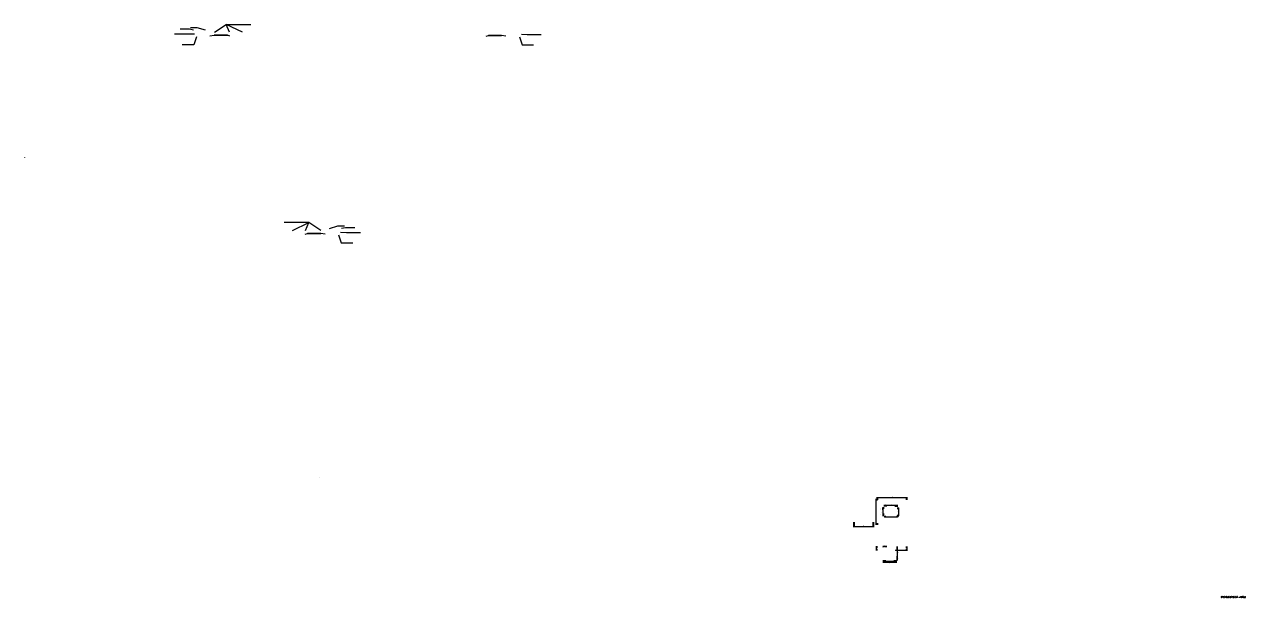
# Model space of a CAD drawing. Header units: metres. Extents: x 800066 to 1601495, y 9254195 to 18508415.
# Drawn here: x 800644.7 to 800695.1, y 9254194.6 to 9254218.2 of the extents above; entities that cross this region are included whole.
import ezdxf

# ---------------------------------------------------------------- set-up
doc = ezdxf.new("R2010")
doc.units = ezdxf.units.M
doc.header["$LTSCALE"] = 0.3
doc.header["$MEASUREMENT"] = 0
doc.header["$PDMODE"] = 2
doc.linetypes.add('DASHDOT', pattern=[1, 0.5, -0.25, 0, -0.25])
doc.layers.add('00_TXT-SUBTITULO', color=162, linetype='Continuous')
doc.layers.add('01_ACCESORIOS-PLANTA', color=7, linetype='Continuous', lineweight=30)
doc.layers.add('EJES', color=7, linetype='Continuous', lineweight=15)
doc.layers.add('FIC-2ES_COTAS', color=7, linetype='Continuous', lineweight=5, true_color=0x6b006b)
doc.styles.add('ARIAL', font='romans.shx', dxfattribs={"width": 0.9})
doc.styles.add('COTAS Y DIRECTRIZ', font='ARIALN.TTF')
doc.dimstyles.new('FIC - CORTE', dxfattribs={"dimtxt": 2, "dimasz": 1, "dimexe": 1.5, "dimexo": 0.625, "dimgap": 0.9, "dimtad": 2, "dimtih": 1, "dimtoh": 1, "dimzin": 4, "dimdsep": 46, "dimtxsty": 'COTAS Y DIRECTRIZ', "dimblk": 'ARCHTICK', "dimcen": 0.9, "dimdle": 1.5, "dimclrd": 256, "dimclre": 256, "dimclrt": 7, "dimadec": 0, "dimazin": 0, "dimtfac": 1, "dimtix": 1, "dimtmove": 2, "dimatfit": 3, "dimfxl": 1, "dimlwd": 5, "dimarcsym": 0})
doc.dimstyles.new('FIC - PLANTA', dxfattribs={"dimtxt": 2, "dimasz": 1, "dimexe": 1.5, "dimexo": 0.625, "dimgap": 0.9, "dimtad": 1, "dimzin": 4, "dimdsep": 46, "dimtxsty": 'COTAS Y DIRECTRIZ', "dimblk": 'ARCHTICK', "dimcen": 0.9, "dimdle": 1.5, "dimclrd": 256, "dimclre": 256, "dimclrt": 7, "dimadec": 0, "dimazin": 0, "dimtfac": 1, "dimtix": 1, "dimtmove": 2, "dimatfit": 3, "dimfxl": 1, "dimlwd": 5, "dimarcsym": 0})

# ---------------------------------------------------------------- blocks, each defined once
blk = doc.blocks.new('_ArchTick')
at = {"color": 0, "linetype": 'ByBlock', "const_width": 0.15}
blk.add_lwpolyline([(-0.5, -0.5), (0.5, 0.5)], dxfattribs=at)
blk = doc.blocks.new('*D336')
at = {"layer": 'Defpoints', "color": 0, "lineweight": 13, "ltscale": 0.1, "transparency": 16777216}
for p in [(800680.152, 9254196.114), (800680.152, 9254196.033), (800680.652, 9254196.081)]:
    blk.add_point(p, dxfattribs=at)
at = {"layer": 'FIC-2ES_COTAS', "lineweight": 5, "ltscale": 0.1, "transparency": 16777216}
blk.add_line((800680.667, 9254196.033), (800680.137, 9254196.033), dxfattribs=at)
at = {"layer": 'FIC-2ES_COTAS', "lineweight": -2, "ltscale": 0.1, "transparency": 16777216}
for p, q in [((800680.152, 9254196.107), (800680.152, 9254196.018)), ((800680.652, 9254196.075), (800680.652, 9254196.018))]:
    blk.add_line(p, q, dxfattribs=at)
at = {"layer": 'FIC-2ES_COTAS', "lineweight": 5, "ltscale": 0.1, "transparency": 16777216, "xscale": 0.01, "yscale": 0.01, "zscale": 0.01, "rotation": 180}
blk.add_blockref('_ArchTick', (800680.152, 9254196.033), dxfattribs=at)
at = {"layer": 'FIC-2ES_COTAS', "lineweight": 5, "ltscale": 0.1, "transparency": 16777216, "xscale": 0.01, "yscale": 0.01, "zscale": 0.01}
blk.add_blockref('_ArchTick', (800680.652, 9254196.033), dxfattribs=at)
at = {"layer": 'FIC-2ES_COTAS', "color": 7, "lineweight": 13, "ltscale": 0.1, "transparency": 16777216, "insert": (800680.402, 9254196.013), "char_height": 0.02, "attachment_point": 5, "style": 'COTAS Y DIRECTRIZ'}
blk.add_mtext('.50', dxfattribs=at)
blk = doc.blocks.new('*D335')
at = {"layer": 'Defpoints', "color": 0, "lineweight": 13, "ltscale": 0.1, "transparency": 16777216}
for p in [(800680.152, 9254196.143), (800680.202, 9254196.143), (800680.202, 9254196.093)]:
    blk.add_point(p, dxfattribs=at)
at = {"layer": 'FIC-2ES_COTAS', "lineweight": 5, "ltscale": 0.1, "transparency": 16777216}
for p, q in [((800680.137, 9254196.093), (800680.154, 9254196.093)), ((800680.217, 9254196.093), (800680.2, 9254196.093))]:
    blk.add_line(p, q, dxfattribs=at)
at = {"layer": 'FIC-2ES_COTAS', "lineweight": -2, "ltscale": 0.1, "transparency": 16777216}
for p, q in [((800680.152, 9254196.137), (800680.152, 9254196.078)), ((800680.202, 9254196.137), (800680.202, 9254196.078))]:
    blk.add_line(p, q, dxfattribs=at)
at = {"layer": 'FIC-2ES_COTAS', "lineweight": 5, "ltscale": 0.1, "transparency": 16777216, "xscale": 0.01, "yscale": 0.01, "zscale": 0.01, "rotation": 180}
blk.add_blockref('_ArchTick', (800680.152, 9254196.093), dxfattribs=at)
at = {"layer": 'FIC-2ES_COTAS', "lineweight": 5, "ltscale": 0.1, "transparency": 16777216, "xscale": 0.01, "yscale": 0.01, "zscale": 0.01}
blk.add_blockref('_ArchTick', (800680.202, 9254196.093), dxfattribs=at)
at = {"layer": 'FIC-2ES_COTAS', "color": 7, "lineweight": 13, "ltscale": 0.1, "transparency": 16777216, "insert": (800680.177, 9254196.074), "char_height": 0.02, "attachment_point": 5, "style": 'COTAS Y DIRECTRIZ'}
blk.add_mtext('.05', dxfattribs=at)
blk = doc.blocks.new('*D334')
at = {"layer": 'Defpoints', "color": 0, "lineweight": 13, "ltscale": 0.1, "transparency": 16777216}
for p in [(800680.202, 9254196.133), (800680.602, 9254196.133), (800680.602, 9254196.093)]:
    blk.add_point(p, dxfattribs=at)
at = {"layer": 'FIC-2ES_COTAS', "lineweight": 5, "ltscale": 0.1, "transparency": 16777216}
blk.add_line((800680.187, 9254196.093), (800680.617, 9254196.093), dxfattribs=at)
at = {"layer": 'FIC-2ES_COTAS', "lineweight": -2, "ltscale": 0.1, "transparency": 16777216}
for p, q in [((800680.202, 9254196.127), (800680.202, 9254196.078)), ((800680.602, 9254196.127), (800680.602, 9254196.078))]:
    blk.add_line(p, q, dxfattribs=at)
at = {"layer": 'FIC-2ES_COTAS', "lineweight": 5, "ltscale": 0.1, "transparency": 16777216, "xscale": 0.01, "yscale": 0.01, "zscale": 0.01, "rotation": 180}
blk.add_blockref('_ArchTick', (800680.202, 9254196.093), dxfattribs=at)
at = {"layer": 'FIC-2ES_COTAS', "lineweight": 5, "ltscale": 0.1, "transparency": 16777216, "xscale": 0.01, "yscale": 0.01, "zscale": 0.01}
blk.add_blockref('_ArchTick', (800680.602, 9254196.093), dxfattribs=at)
at = {"layer": 'FIC-2ES_COTAS', "color": 7, "lineweight": 13, "ltscale": 0.1, "transparency": 16777216, "insert": (800680.402, 9254196.074), "char_height": 0.02, "attachment_point": 5, "style": 'COTAS Y DIRECTRIZ'}
blk.add_mtext('.40', dxfattribs=at)
blk = doc.blocks.new('*D333')
at = {"layer": 'Defpoints', "color": 0, "lineweight": 13, "ltscale": 0.1, "transparency": 16777216}
for p in [(800680.602, 9254196.143), (800680.602, 9254196.093), (800680.652, 9254196.143)]:
    blk.add_point(p, dxfattribs=at)
at = {"layer": 'FIC-2ES_COTAS', "lineweight": 5, "ltscale": 0.1, "transparency": 16777216}
blk.add_line((800680.667, 9254196.093), (800680.587, 9254196.093), dxfattribs=at)
at = {"layer": 'FIC-2ES_COTAS', "lineweight": -2, "ltscale": 0.1, "transparency": 16777216}
for p, q in [((800680.602, 9254196.137), (800680.602, 9254196.078)), ((800680.652, 9254196.137), (800680.652, 9254196.078))]:
    blk.add_line(p, q, dxfattribs=at)
at = {"layer": 'FIC-2ES_COTAS', "lineweight": 5, "ltscale": 0.1, "transparency": 16777216, "xscale": 0.01, "yscale": 0.01, "zscale": 0.01, "rotation": 180}
blk.add_blockref('_ArchTick', (800680.602, 9254196.093), dxfattribs=at)
at = {"layer": 'FIC-2ES_COTAS', "lineweight": 5, "ltscale": 0.1, "transparency": 16777216, "xscale": 0.01, "yscale": 0.01, "zscale": 0.01}
blk.add_blockref('_ArchTick', (800680.652, 9254196.093), dxfattribs=at)
at = {"layer": 'FIC-2ES_COTAS', "color": 7, "lineweight": 13, "ltscale": 0.1, "transparency": 16777216, "insert": (800680.627, 9254196.072), "char_height": 0.02, "attachment_point": 5, "style": 'COTAS Y DIRECTRIZ'}
blk.add_mtext('.05', dxfattribs=at)
blk = doc.blocks.new('*D342')
at = {"layer": 'Defpoints', "color": 0, "lineweight": 13, "ltscale": 0.1, "transparency": 16777216}
for p in [(800680.152, 9254196.662), (800680.252, 9254196.661), (800680.253, 9254196.707)]:
    blk.add_point(p, dxfattribs=at)
at = {"layer": 'FIC-2ES_COTAS', "lineweight": 5, "ltscale": 0.1, "transparency": 16777216}
blk.add_line((800680.138, 9254196.709), (800680.268, 9254196.707), dxfattribs=at)
at = {"layer": 'FIC-2ES_COTAS', "lineweight": -2, "ltscale": 0.1, "transparency": 16777216}
for p, q in [((800680.152, 9254196.669), (800680.153, 9254196.723)), ((800680.252, 9254196.668), (800680.253, 9254196.722))]:
    blk.add_line(p, q, dxfattribs=at)
at = {"layer": 'FIC-2ES_COTAS', "lineweight": 5, "ltscale": 0.1, "transparency": 16777216, "xscale": 0.01, "yscale": 0.01, "zscale": 0.01}
for p, rotation in [((800680.153, 9254196.708), 179.3557375445085), ((800680.253, 9254196.707), 359.3557375445084)]:
    blk.add_blockref('_ArchTick', p, dxfattribs=dict(at, rotation=rotation))
at = {"layer": 'FIC-2ES_COTAS', "color": 7, "lineweight": 13, "ltscale": 0.1, "transparency": 16777216, "insert": (800680.203, 9254196.734), "char_height": 0.02, "attachment_point": 5, "style": 'COTAS Y DIRECTRIZ'}
blk.add_mtext('.10', dxfattribs=at)
blk = doc.blocks.new('*D330')
at = {"layer": 'Defpoints', "color": 0, "lineweight": 13, "ltscale": 0.1, "transparency": 16777216}
for p in [(800680.202, 9254197.965), (800680.702, 9254197.965), (800680.702, 9254197.919)]:
    blk.add_point(p, dxfattribs=at)
at = {"layer": 'FIC-2ES_COTAS', "lineweight": -2, "ltscale": 0.1, "transparency": 16777216}
for p, q in [((800680.202, 9254197.959), (800680.202, 9254197.904)), ((800680.702, 9254197.959), (800680.702, 9254197.904))]:
    blk.add_line(p, q, dxfattribs=at)
at = {"layer": 'FIC-2ES_COTAS', "lineweight": 5, "ltscale": 0.1, "transparency": 16777216}
blk.add_line((800680.187, 9254197.919), (800680.717, 9254197.919), dxfattribs=at)
at = {"layer": 'FIC-2ES_COTAS', "lineweight": 5, "ltscale": 0.1, "transparency": 16777216, "xscale": 0.01, "yscale": 0.01, "zscale": 0.01, "rotation": 180}
blk.add_blockref('_ArchTick', (800680.202, 9254197.919), dxfattribs=at)
at = {"layer": 'FIC-2ES_COTAS', "lineweight": 5, "ltscale": 0.1, "transparency": 16777216, "xscale": 0.01, "yscale": 0.01, "zscale": 0.01}
blk.add_blockref('_ArchTick', (800680.702, 9254197.919), dxfattribs=at)
at = {"layer": 'FIC-2ES_COTAS', "color": 7, "lineweight": 13, "ltscale": 0.1, "transparency": 16777216, "insert": (800680.452, 9254197.938), "char_height": 0.02, "attachment_point": 5, "style": 'COTAS Y DIRECTRIZ'}
blk.add_mtext('.50', dxfattribs=at)
blk = doc.blocks.new('*D326')
at = {"layer": 'Defpoints', "color": 0, "lineweight": 13, "ltscale": 0.1, "transparency": 16777216}
for p in [(800680.119, 9254197.965), (800680.159, 9254197.965), (800680.176, 9254198.015)]:
    blk.add_point(p, dxfattribs=at)
at = {"layer": 'FIC-2ES_COTAS', "lineweight": -2, "ltscale": 0.1, "transparency": 16777216}
for p, q in [((800680.17, 9254198.015), (800680.104, 9254198.015)), ((800680.153, 9254197.965), (800680.104, 9254197.965))]:
    blk.add_line(p, q, dxfattribs=at)
at = {"layer": 'FIC-2ES_COTAS', "lineweight": 5, "ltscale": 0.1, "transparency": 16777216}
blk.add_line((800680.119, 9254198.03), (800680.119, 9254197.95), dxfattribs=at)
at = {"layer": 'FIC-2ES_COTAS', "lineweight": 5, "ltscale": 0.1, "transparency": 16777216, "xscale": 0.01, "yscale": 0.01, "zscale": 0.01}
for p, rotation in [((800680.119, 9254198.015), 90), ((800680.119, 9254197.965), 270)]:
    blk.add_blockref('_ArchTick', p, dxfattribs=dict(at, rotation=rotation))
at = {"layer": 'FIC-2ES_COTAS', "color": 7, "lineweight": 13, "ltscale": 0.1, "transparency": 16777216, "insert": (800680.037, 9254197.991), "char_height": 0.02, "attachment_point": 5, "rotation": 90, "style": 'COTAS Y DIRECTRIZ'}
blk.add_mtext('.05', dxfattribs=at)
blk = doc.blocks.new('*D325')
at = {"layer": 'Defpoints', "color": 0, "lineweight": 13, "ltscale": 0.1, "transparency": 16777216}
for p in [(800680.119, 9254198.265), (800680.156, 9254198.215), (800680.177, 9254198.265)]:
    blk.add_point(p, dxfattribs=at)
at = {"layer": 'FIC-2ES_COTAS', "lineweight": -2, "ltscale": 0.1, "transparency": 16777216}
for p, q in [((800680.17, 9254198.265), (800680.104, 9254198.265)), ((800680.15, 9254198.215), (800680.104, 9254198.215))]:
    blk.add_line(p, q, dxfattribs=at)
at = {"layer": 'FIC-2ES_COTAS', "lineweight": 5, "ltscale": 0.1, "transparency": 16777216}
blk.add_line((800680.119, 9254198.2), (800680.119, 9254198.28), dxfattribs=at)
at = {"layer": 'FIC-2ES_COTAS', "lineweight": 5, "ltscale": 0.1, "transparency": 16777216, "xscale": 0.01, "yscale": 0.01, "zscale": 0.01}
for p, rotation in [((800680.119, 9254198.265), 90), ((800680.119, 9254198.215), 270)]:
    blk.add_blockref('_ArchTick', p, dxfattribs=dict(at, rotation=rotation))
at = {"layer": 'FIC-2ES_COTAS', "color": 7, "lineweight": 13, "ltscale": 0.1, "transparency": 16777216, "insert": (800680.045, 9254198.235), "char_height": 0.02, "attachment_point": 5, "rotation": 90, "style": 'COTAS Y DIRECTRIZ'}
blk.add_mtext('.05', dxfattribs=at)
blk = doc.blocks.new('*D323')
at = {"layer": 'Defpoints', "color": 0, "lineweight": 13, "ltscale": 0.1, "transparency": 16777216}
for p in [(800680.202, 9254198.33), (800680.252, 9254198.394), (800680.252, 9254198.331)]:
    blk.add_point(p, dxfattribs=at)
at = {"layer": 'FIC-2ES_COTAS', "lineweight": 5, "ltscale": 0.1, "transparency": 16777216}
blk.add_line((800680.187, 9254198.394), (800680.267, 9254198.394), dxfattribs=at)
at = {"layer": 'FIC-2ES_COTAS', "lineweight": -2, "ltscale": 0.1, "transparency": 16777216}
for p, q in [((800680.202, 9254198.336), (800680.202, 9254198.409)), ((800680.252, 9254198.338), (800680.252, 9254198.409))]:
    blk.add_line(p, q, dxfattribs=at)
at = {"layer": 'FIC-2ES_COTAS', "lineweight": 5, "ltscale": 0.1, "transparency": 16777216, "xscale": 0.01, "yscale": 0.01, "zscale": 0.01, "rotation": 180}
blk.add_blockref('_ArchTick', (800680.202, 9254198.394), dxfattribs=at)
at = {"layer": 'FIC-2ES_COTAS', "lineweight": 5, "ltscale": 0.1, "transparency": 16777216, "xscale": 0.01, "yscale": 0.01, "zscale": 0.01}
blk.add_blockref('_ArchTick', (800680.252, 9254198.394), dxfattribs=at)
at = {"layer": 'FIC-2ES_COTAS', "color": 7, "lineweight": 13, "ltscale": 0.1, "transparency": 16777216, "insert": (800680.227, 9254198.413), "char_height": 0.02, "attachment_point": 5, "style": 'COTAS Y DIRECTRIZ'}
blk.add_mtext('.05', dxfattribs=at)
blk = doc.blocks.new('*D322')
at = {"layer": 'Defpoints', "color": 0, "lineweight": 13, "ltscale": 0.1, "transparency": 16777216}
for p in [(800680.252, 9254198.331), (800680.652, 9254198.394), (800680.652, 9254198.321)]:
    blk.add_point(p, dxfattribs=at)
at = {"layer": 'FIC-2ES_COTAS', "lineweight": 5, "ltscale": 0.1, "transparency": 16777216}
blk.add_line((800680.237, 9254198.394), (800680.667, 9254198.394), dxfattribs=at)
at = {"layer": 'FIC-2ES_COTAS', "lineweight": -2, "ltscale": 0.1, "transparency": 16777216}
for p, q in [((800680.252, 9254198.338), (800680.252, 9254198.409)), ((800680.652, 9254198.327), (800680.652, 9254198.409))]:
    blk.add_line(p, q, dxfattribs=at)
at = {"layer": 'FIC-2ES_COTAS', "lineweight": 5, "ltscale": 0.1, "transparency": 16777216, "xscale": 0.01, "yscale": 0.01, "zscale": 0.01, "rotation": 180}
blk.add_blockref('_ArchTick', (800680.252, 9254198.394), dxfattribs=at)
at = {"layer": 'FIC-2ES_COTAS', "lineweight": 5, "ltscale": 0.1, "transparency": 16777216, "xscale": 0.01, "yscale": 0.01, "zscale": 0.01}
blk.add_blockref('_ArchTick', (800680.652, 9254198.394), dxfattribs=at)
at = {"layer": 'FIC-2ES_COTAS', "color": 7, "lineweight": 13, "ltscale": 0.1, "transparency": 16777216, "insert": (800680.452, 9254198.413), "char_height": 0.02, "attachment_point": 5, "style": 'COTAS Y DIRECTRIZ'}
blk.add_mtext('.40', dxfattribs=at)
blk = doc.blocks.new('*D321')
at = {"layer": 'Defpoints', "color": 0, "lineweight": 13, "ltscale": 0.1, "transparency": 16777216}
for p in [(800680.652, 9254198.331), (800680.702, 9254198.394), (800680.702, 9254198.326)]:
    blk.add_point(p, dxfattribs=at)
at = {"layer": 'FIC-2ES_COTAS', "lineweight": 5, "ltscale": 0.1, "transparency": 16777216}
blk.add_line((800680.637, 9254198.394), (800680.717, 9254198.394), dxfattribs=at)
at = {"layer": 'FIC-2ES_COTAS', "lineweight": -2, "ltscale": 0.1, "transparency": 16777216}
for p, q in [((800680.652, 9254198.338), (800680.652, 9254198.409)), ((800680.702, 9254198.332), (800680.702, 9254198.409))]:
    blk.add_line(p, q, dxfattribs=at)
at = {"layer": 'FIC-2ES_COTAS', "lineweight": 5, "ltscale": 0.1, "transparency": 16777216, "xscale": 0.01, "yscale": 0.01, "zscale": 0.01, "rotation": 180}
blk.add_blockref('_ArchTick', (800680.652, 9254198.394), dxfattribs=at)
at = {"layer": 'FIC-2ES_COTAS', "lineweight": 5, "ltscale": 0.1, "transparency": 16777216, "xscale": 0.01, "yscale": 0.01, "zscale": 0.01}
blk.add_blockref('_ArchTick', (800680.702, 9254198.394), dxfattribs=at)
at = {"layer": 'FIC-2ES_COTAS', "color": 7, "lineweight": 13, "ltscale": 0.1, "transparency": 16777216, "insert": (800680.677, 9254198.413), "char_height": 0.02, "attachment_point": 5, "style": 'COTAS Y DIRECTRIZ'}
blk.add_mtext('.05', dxfattribs=at)
blk = doc.blocks.new('*D324')
at = {"layer": 'Defpoints', "color": 0, "lineweight": 13, "ltscale": 0.1, "transparency": 16777216}
for p in [(800680.119, 9254198.215), (800680.119, 9254198.015), (800680.119, 9254198.015)]:
    blk.add_point(p, dxfattribs=at)
at = {"layer": 'FIC-2ES_COTAS', "lineweight": 5, "ltscale": 0.1, "transparency": 16777216}
blk.add_line((800680.119, 9254198.23), (800680.119, 9254198), dxfattribs=at)
at = {"layer": 'FIC-2ES_COTAS', "lineweight": -2, "ltscale": 0.1, "transparency": 16777216}
for p, q in [((800680.125, 9254198.215), (800680.134, 9254198.215)), ((800680.125, 9254198.015), (800680.134, 9254198.015))]:
    blk.add_line(p, q, dxfattribs=at)
at = {"layer": 'FIC-2ES_COTAS', "lineweight": 5, "ltscale": 0.1, "transparency": 16777216, "xscale": 0.01, "yscale": 0.01, "zscale": 0.01}
for p, rotation in [((800680.119, 9254198.215), 90), ((800680.119, 9254198.015), 270)]:
    blk.add_blockref('_ArchTick', p, dxfattribs=dict(at, rotation=rotation))
at = {"layer": 'FIC-2ES_COTAS', "color": 7, "lineweight": 13, "ltscale": 0.1, "transparency": 16777216, "insert": (800680.049, 9254198.108), "char_height": 0.02, "attachment_point": 5, "rotation": 90, "style": 'COTAS Y DIRECTRIZ'}
blk.add_mtext('.20', dxfattribs=at)
blk = doc.blocks.new('*D327')
at = {"layer": 'Defpoints', "color": 0, "lineweight": 13, "ltscale": 0.1, "transparency": 16777216}
for p in [(800679.911, 9254198.615), (800679.827, 9254197.615), (800679.934, 9254197.615)]:
    blk.add_point(p, dxfattribs=at)
at = {"layer": 'FIC-2ES_COTAS', "lineweight": -2, "ltscale": 0.1, "transparency": 16777216}
for p, q in [((800679.905, 9254198.615), (800679.812, 9254198.615)), ((800679.927, 9254197.615), (800679.812, 9254197.615))]:
    blk.add_line(p, q, dxfattribs=at)
at = {"layer": 'FIC-2ES_COTAS', "lineweight": 5, "ltscale": 0.1, "transparency": 16777216}
blk.add_line((800679.827, 9254198.63), (800679.827, 9254197.6), dxfattribs=at)
at = {"layer": 'FIC-2ES_COTAS', "lineweight": 5, "ltscale": 0.1, "transparency": 16777216, "xscale": 0.01, "yscale": 0.01, "zscale": 0.01}
for p, rotation in [((800679.827, 9254198.615), 90), ((800679.827, 9254197.615), 270)]:
    blk.add_blockref('_ArchTick', p, dxfattribs=dict(at, rotation=rotation))
at = {"layer": 'FIC-2ES_COTAS', "color": 7, "lineweight": 13, "ltscale": 0.1, "transparency": 16777216, "insert": (800679.807, 9254198.115), "char_height": 0.02, "attachment_point": 5, "rotation": 90, "style": 'COTAS Y DIRECTRIZ'}
blk.add_mtext('1.00', dxfattribs=at)
blk = doc.blocks.new('*D328')
at = {"layer": 'Defpoints', "color": 0, "lineweight": 13, "ltscale": 0.1, "transparency": 16777216}
for p in [(800679.902, 9254198.615), (800681.102, 9254198.711), (800681.102, 9254198.614)]:
    blk.add_point(p, dxfattribs=at)
at = {"layer": 'FIC-2ES_COTAS', "lineweight": 5, "ltscale": 0.1, "transparency": 16777216}
blk.add_line((800679.887, 9254198.711), (800681.117, 9254198.711), dxfattribs=at)
at = {"layer": 'FIC-2ES_COTAS', "lineweight": -2, "ltscale": 0.1, "transparency": 16777216}
for p, q in [((800679.902, 9254198.621), (800679.902, 9254198.726)), ((800681.102, 9254198.621), (800681.102, 9254198.726))]:
    blk.add_line(p, q, dxfattribs=at)
at = {"layer": 'FIC-2ES_COTAS', "lineweight": 5, "ltscale": 0.1, "transparency": 16777216, "xscale": 0.01, "yscale": 0.01, "zscale": 0.01, "rotation": 180}
blk.add_blockref('_ArchTick', (800679.902, 9254198.711), dxfattribs=at)
at = {"layer": 'FIC-2ES_COTAS', "lineweight": 5, "ltscale": 0.1, "transparency": 16777216, "xscale": 0.01, "yscale": 0.01, "zscale": 0.01}
blk.add_blockref('_ArchTick', (800681.102, 9254198.711), dxfattribs=at)
at = {"layer": 'FIC-2ES_COTAS', "color": 7, "lineweight": 13, "ltscale": 0.1, "transparency": 16777216, "insert": (800680.502, 9254198.731), "char_height": 0.02, "attachment_point": 5, "style": 'COTAS Y DIRECTRIZ'}
blk.add_mtext('1.20', dxfattribs=at)
blk = doc.blocks.new('*D332')
at = {"layer": 'Defpoints', "color": 0, "lineweight": 13, "ltscale": 0.1, "transparency": 16777216}
for p in [(800680.681, 9254196.262), (800680.681, 9254196.212), (800680.724, 9254196.262)]:
    blk.add_point(p, dxfattribs=at)
at = {"layer": 'FIC-2ES_COTAS', "lineweight": -2, "ltscale": 0.1, "transparency": 16777216}
for p, q in [((800680.687, 9254196.262), (800680.739, 9254196.262)), ((800680.687, 9254196.212), (800680.739, 9254196.212))]:
    blk.add_line(p, q, dxfattribs=at)
at = {"layer": 'FIC-2ES_COTAS', "lineweight": 5, "ltscale": 0.1, "transparency": 16777216}
blk.add_line((800680.724, 9254196.197), (800680.724, 9254196.277), dxfattribs=at)
at = {"layer": 'FIC-2ES_COTAS', "lineweight": 5, "ltscale": 0.1, "transparency": 16777216, "xscale": 0.01, "yscale": 0.01, "zscale": 0.01}
for p, rotation in [((800680.724, 9254196.262), 90), ((800680.724, 9254196.212), 270)]:
    blk.add_blockref('_ArchTick', p, dxfattribs=dict(at, rotation=rotation))
at = {"layer": 'FIC-2ES_COTAS', "color": 7, "lineweight": 13, "ltscale": 0.1, "transparency": 16777216, "insert": (800680.747, 9254196.237), "char_height": 0.02, "attachment_point": 5, "style": 'COTAS Y DIRECTRIZ'}
blk.add_mtext('.05', dxfattribs=at)
blk = doc.blocks.new('*D337')
at = {"layer": 'Defpoints', "color": 0, "lineweight": 13, "ltscale": 0.1, "transparency": 16777216}
for p in [(800680.681, 9254196.612), (800680.724, 9254196.612), (800680.691, 9254196.262)]:
    blk.add_point(p, dxfattribs=at)
at = {"layer": 'FIC-2ES_COTAS', "lineweight": -2, "ltscale": 0.1, "transparency": 16777216}
for p, q in [((800680.687, 9254196.612), (800680.739, 9254196.612)), ((800680.697, 9254196.262), (800680.739, 9254196.262))]:
    blk.add_line(p, q, dxfattribs=at)
at = {"layer": 'FIC-2ES_COTAS', "lineweight": 5, "ltscale": 0.1, "transparency": 16777216}
blk.add_line((800680.724, 9254196.247), (800680.724, 9254196.627), dxfattribs=at)
at = {"layer": 'FIC-2ES_COTAS', "lineweight": 5, "ltscale": 0.1, "transparency": 16777216, "xscale": 0.01, "yscale": 0.01, "zscale": 0.01}
for p, rotation in [((800680.724, 9254196.612), 90), ((800680.724, 9254196.262), 270)]:
    blk.add_blockref('_ArchTick', p, dxfattribs=dict(at, rotation=rotation))
at = {"layer": 'FIC-2ES_COTAS', "color": 7, "lineweight": 13, "ltscale": 0.1, "transparency": 16777216, "insert": (800680.747, 9254196.437), "char_height": 0.02, "attachment_point": 5, "style": 'COTAS Y DIRECTRIZ'}
blk.add_mtext('.35', dxfattribs=at)
blk = doc.blocks.new('*D340')
at = {"layer": 'Defpoints', "color": 0, "lineweight": 13, "ltscale": 0.1, "transparency": 16777216}
for p in [(800680.681, 9254196.662), (800680.681, 9254196.612), (800680.724, 9254196.662)]:
    blk.add_point(p, dxfattribs=at)
at = {"layer": 'FIC-2ES_COTAS', "lineweight": -2, "ltscale": 0.1, "transparency": 16777216}
for p, q in [((800680.687, 9254196.662), (800680.739, 9254196.662)), ((800680.687, 9254196.612), (800680.739, 9254196.612))]:
    blk.add_line(p, q, dxfattribs=at)
at = {"layer": 'FIC-2ES_COTAS', "lineweight": 5, "ltscale": 0.1, "transparency": 16777216}
blk.add_line((800680.724, 9254196.597), (800680.724, 9254196.677), dxfattribs=at)
at = {"layer": 'FIC-2ES_COTAS', "lineweight": 5, "ltscale": 0.1, "transparency": 16777216, "xscale": 0.01, "yscale": 0.01, "zscale": 0.01}
for p, rotation in [((800680.724, 9254196.662), 90), ((800680.724, 9254196.612), 270)]:
    blk.add_blockref('_ArchTick', p, dxfattribs=dict(at, rotation=rotation))
at = {"layer": 'FIC-2ES_COTAS', "color": 7, "lineweight": 13, "ltscale": 0.1, "transparency": 16777216, "insert": (800680.747, 9254196.637), "char_height": 0.02, "attachment_point": 5, "style": 'COTAS Y DIRECTRIZ'}
blk.add_mtext('.05', dxfattribs=at)
blk = doc.blocks.new('*D331')
at = {"layer": 'Defpoints', "color": 0, "lineweight": 13, "ltscale": 0.1, "transparency": 16777216}
for p in [(800680.681, 9254196.212), (800680.681, 9254196.162), (800680.724, 9254196.212)]:
    blk.add_point(p, dxfattribs=at)
at = {"layer": 'FIC-2ES_COTAS', "lineweight": -2, "ltscale": 0.1, "transparency": 16777216}
for p, q in [((800680.687, 9254196.212), (800680.739, 9254196.212)), ((800680.687, 9254196.162), (800680.739, 9254196.162))]:
    blk.add_line(p, q, dxfattribs=at)
at = {"layer": 'FIC-2ES_COTAS', "lineweight": 5, "ltscale": 0.1, "transparency": 16777216}
blk.add_line((800680.724, 9254196.147), (800680.724, 9254196.227), dxfattribs=at)
at = {"layer": 'FIC-2ES_COTAS', "lineweight": 5, "ltscale": 0.1, "transparency": 16777216, "xscale": 0.01, "yscale": 0.01, "zscale": 0.01}
for p, rotation in [((800680.724, 9254196.212), 90), ((800680.724, 9254196.162), 270)]:
    blk.add_blockref('_ArchTick', p, dxfattribs=dict(at, rotation=rotation))
at = {"layer": 'FIC-2ES_COTAS', "color": 7, "lineweight": 13, "ltscale": 0.1, "transparency": 16777216, "insert": (800680.747, 9254196.187), "char_height": 0.02, "attachment_point": 5, "style": 'COTAS Y DIRECTRIZ'}
blk.add_mtext('.05', dxfattribs=at)
blk = doc.blocks.new('*D341')
at = {"layer": 'Defpoints', "color": 0, "lineweight": 13, "ltscale": 0.1, "transparency": 16777216}
for p in [(800679.846, 9254196.562), (800679.902, 9254196.662), (800679.902, 9254196.562)]:
    blk.add_point(p, dxfattribs=at)
at = {"layer": 'FIC-2ES_COTAS', "lineweight": -2, "ltscale": 0.1, "transparency": 16777216}
for p, q in [((800679.896, 9254196.662), (800679.831, 9254196.662)), ((800679.896, 9254196.562), (800679.831, 9254196.562))]:
    blk.add_line(p, q, dxfattribs=at)
at = {"layer": 'FIC-2ES_COTAS', "lineweight": 5, "ltscale": 0.1, "transparency": 16777216}
blk.add_line((800679.846, 9254196.677), (800679.846, 9254196.547), dxfattribs=at)
at = {"layer": 'FIC-2ES_COTAS', "lineweight": 5, "ltscale": 0.1, "transparency": 16777216, "xscale": 0.01, "yscale": 0.01, "zscale": 0.01}
for p, rotation in [((800679.846, 9254196.662), 90), ((800679.846, 9254196.562), 270)]:
    blk.add_blockref('_ArchTick', p, dxfattribs=dict(at, rotation=rotation))
at = {"layer": 'FIC-2ES_COTAS', "color": 7, "lineweight": 13, "ltscale": 0.1, "transparency": 16777216, "insert": (800679.823, 9254196.612), "char_height": 0.02, "attachment_point": 5, "style": 'COTAS Y DIRECTRIZ'}
blk.add_mtext('.10', dxfattribs=at)
blk = doc.blocks.new('*D329')
at = {"layer": 'Defpoints', "color": 0, "lineweight": 13, "ltscale": 0.1, "transparency": 16777216}
for p in [(800680.702, 9254198.265), (800680.702, 9254197.965), (800680.757, 9254197.965)]:
    blk.add_point(p, dxfattribs=at)
at = {"layer": 'FIC-2ES_COTAS', "lineweight": -2, "ltscale": 0.1, "transparency": 16777216}
for p, q in [((800680.708, 9254198.265), (800680.772, 9254198.265)), ((800680.708, 9254197.965), (800680.772, 9254197.965))]:
    blk.add_line(p, q, dxfattribs=at)
at = {"layer": 'FIC-2ES_COTAS', "lineweight": 5, "ltscale": 0.1, "transparency": 16777216}
blk.add_line((800680.757, 9254198.28), (800680.757, 9254197.95), dxfattribs=at)
at = {"layer": 'FIC-2ES_COTAS', "lineweight": 5, "ltscale": 0.1, "transparency": 16777216, "xscale": 0.01, "yscale": 0.01, "zscale": 0.01}
for p, rotation in [((800680.757, 9254198.265), 90), ((800680.757, 9254197.965), 270)]:
    blk.add_blockref('_ArchTick', p, dxfattribs=dict(at, rotation=rotation))
at = {"layer": 'FIC-2ES_COTAS', "color": 7, "lineweight": 13, "ltscale": 0.1, "transparency": 16777216, "insert": (800680.738, 9254198.115), "char_height": 0.02, "attachment_point": 5, "rotation": 90, "style": 'COTAS Y DIRECTRIZ'}
blk.add_mtext('.30', dxfattribs=at)
blk = doc.blocks.new('*D338')
at = {"layer": 'Defpoints', "color": 0, "lineweight": 13, "ltscale": 0.1, "transparency": 16777216}
for p in [(800680.652, 9254196.562), (800681.053, 9254196.562), (800681.053, 9254196.542)]:
    blk.add_point(p, dxfattribs=at)
at = {"layer": 'FIC-2ES_COTAS', "lineweight": 5, "ltscale": 0.1, "transparency": 16777216}
blk.add_line((800680.637, 9254196.542), (800681.068, 9254196.542), dxfattribs=at)
at = {"layer": 'FIC-2ES_COTAS', "lineweight": -2, "ltscale": 0.1, "transparency": 16777216}
for p, q in [((800680.652, 9254196.556), (800680.652, 9254196.527)), ((800681.053, 9254196.556), (800681.053, 9254196.527))]:
    blk.add_line(p, q, dxfattribs=at)
at = {"layer": 'FIC-2ES_COTAS', "lineweight": 5, "ltscale": 0.1, "transparency": 16777216, "xscale": 0.01, "yscale": 0.01, "zscale": 0.01, "rotation": 180}
blk.add_blockref('_ArchTick', (800680.652, 9254196.542), dxfattribs=at)
at = {"layer": 'FIC-2ES_COTAS', "lineweight": 5, "ltscale": 0.1, "transparency": 16777216, "xscale": 0.01, "yscale": 0.01, "zscale": 0.01}
blk.add_blockref('_ArchTick', (800681.053, 9254196.542), dxfattribs=at)
at = {"layer": 'FIC-2ES_COTAS', "color": 7, "lineweight": 13, "ltscale": 0.1, "transparency": 16777216, "insert": (800680.852, 9254196.523), "char_height": 0.02, "attachment_point": 5, "style": 'COTAS Y DIRECTRIZ'}
blk.add_mtext('.40', dxfattribs=at)
blk = doc.blocks.new('*D339')
at = {"layer": 'Defpoints', "color": 0, "lineweight": 13, "ltscale": 0.1, "transparency": 16777216}
for p in [(800681.053, 9254196.662), (800681.053, 9254196.562), (800681.113, 9254196.562)]:
    blk.add_point(p, dxfattribs=at)
at = {"layer": 'FIC-2ES_COTAS', "lineweight": -2, "ltscale": 0.1, "transparency": 16777216}
for p, q in [((800681.059, 9254196.662), (800681.128, 9254196.662)), ((800681.059, 9254196.562), (800681.128, 9254196.562))]:
    blk.add_line(p, q, dxfattribs=at)
at = {"layer": 'FIC-2ES_COTAS', "lineweight": 5, "ltscale": 0.1, "transparency": 16777216}
blk.add_line((800681.113, 9254196.677), (800681.113, 9254196.547), dxfattribs=at)
at = {"layer": 'FIC-2ES_COTAS', "lineweight": 5, "ltscale": 0.1, "transparency": 16777216, "xscale": 0.01, "yscale": 0.01, "zscale": 0.01}
for p, rotation in [((800681.113, 9254196.662), 90), ((800681.113, 9254196.562), 270)]:
    blk.add_blockref('_ArchTick', p, dxfattribs=dict(at, rotation=rotation))
at = {"layer": 'FIC-2ES_COTAS', "color": 7, "lineweight": 13, "ltscale": 0.1, "transparency": 16777216, "insert": (800681.136, 9254196.612), "char_height": 0.02, "attachment_point": 5, "style": 'COTAS Y DIRECTRIZ'}
blk.add_mtext('.10', dxfattribs=at)
blk = doc.blocks.new('*D320')
at = {"layer": 'Defpoints', "color": 0, "lineweight": 13, "transparency": 16777216}
for p in [(800678.926, 9254197.709), (800679.726, 9254197.709), (800679.726, 9254197.519)]:
    blk.add_point(p, dxfattribs=at)
at = {"layer": 'FIC-2ES_COTAS', "lineweight": 5, "transparency": 16777216}
blk.add_line((800678.896, 9254197.519), (800679.756, 9254197.519), dxfattribs=at)
at = {"layer": 'FIC-2ES_COTAS', "lineweight": -2, "transparency": 16777216}
for p, q in [((800678.926, 9254197.696), (800678.926, 9254197.489)), ((800679.726, 9254197.696), (800679.726, 9254197.489))]:
    blk.add_line(p, q, dxfattribs=at)
at = {"layer": 'FIC-2ES_COTAS', "lineweight": 5, "transparency": 16777216, "xscale": 0.02, "yscale": 0.02, "zscale": 0.02, "rotation": 180}
blk.add_blockref('_ArchTick', (800678.926, 9254197.519), dxfattribs=at)
at = {"layer": 'FIC-2ES_COTAS', "lineweight": 5, "transparency": 16777216, "xscale": 0.02, "yscale": 0.02, "zscale": 0.02}
blk.add_blockref('_ArchTick', (800679.726, 9254197.519), dxfattribs=at)
at = {"layer": 'FIC-2ES_COTAS', "color": 7, "transparency": 16777216, "insert": (800679.326, 9254197.557), "char_height": 0.04, "attachment_point": 5, "style": 'COTAS Y DIRECTRIZ'}
blk.add_mtext('.80', dxfattribs=at)

msp = doc.modelspace()

# ---------------------------------------------------------------- linework, layer by layer
at = {"layer": '01_ACCESORIOS-PLANTA'}
msp.add_lwpolyline([(800656.918, 9254199.525), (800656.918, 9254199.525)], close=True, dxfattribs=at)
at = {"layer": 'EJES', "color": 175, "linetype": 'DASHDOT', "ltscale": 0.01, "true_color": 0x4554a5}
msp.add_line((800644.745, 9254212.702), (800644.745, 9254212.698), dxfattribs=at)

# ---------------------------------------------------------------- texts
at = {"layer": '00_TXT-SUBTITULO', "insert": (800694.051, 9254194.632), "char_height": 0.04, "width": 1.18892, "attachment_point": 1, "style": 'ARIAL'}
msp.add_mtext('ESPECIFICACIONES TECNICAS  - DESAGUE', dxfattribs=at)

# ---------------------------------------------------------------- dimensions: what is measured, and where the dimension line sits
at = {"layer": 'FIC-2ES_COTAS', "color": 250, "lineweight": 13, "ltscale": 0.1}
for base, p1, p2, dimstyle, picture, middle in [((800679.827, 9254197.615), (800679.911, 9254198.615), (800679.934, 9254197.615), 'FIC - PLANTA', '*D327', (800679.807, 9254198.115)), ((800680.757, 9254197.965), (800680.702, 9254198.265), (800680.702, 9254197.965), 'FIC - PLANTA', '*D329', (800680.738, 9254198.115)), ((800679.846, 9254196.562), (800679.902, 9254196.662), (800679.902, 9254196.562), 'FIC - CORTE', '*D341', (800679.823, 9254196.612)), ((800680.724, 9254196.662), (800680.681, 9254196.612), (800680.681, 9254196.662), 'FIC - CORTE', '*D340', (800680.747, 9254196.637)), ((800680.724, 9254196.612), (800680.691, 9254196.262), (800680.681, 9254196.612), 'FIC - CORTE', '*D337', (800680.747, 9254196.437)), ((800680.724, 9254196.262), (800680.681, 9254196.212), (800680.681, 9254196.262), 'FIC - CORTE', '*D332', (800680.747, 9254196.237)), ((800680.724, 9254196.212), (800680.681, 9254196.162), (800680.681, 9254196.212), 'FIC - CORTE', '*D331', (800680.747, 9254196.187))]:
    dim = msp.add_linear_dim(base=base, p1=p1, p2=p2, angle=90, dimstyle=dimstyle, dxfattribs=at)
    dim.commit()
    dim.dimension.update_dxf_attribs({"geometry": picture, "text_midpoint": middle})
for base, p1, p2, picture, middle in [((800681.102, 9254198.711), (800679.902, 9254198.615), (800681.102, 9254198.614), '*D328', (800680.502, 9254198.731)), ((800680.252, 9254198.394), (800680.202, 9254198.33), (800680.252, 9254198.331), '*D323', (800680.227, 9254198.413)), ((800680.702, 9254197.919), (800680.202, 9254197.965), (800680.702, 9254197.965), '*D330', (800680.452, 9254197.938)), ((800680.652, 9254198.394), (800680.252, 9254198.331), (800680.652, 9254198.321), '*D322', (800680.452, 9254198.413)), ((800680.702, 9254198.394), (800680.652, 9254198.331), (800680.702, 9254198.326), '*D321', (800680.677, 9254198.413))]:
    dim = msp.add_linear_dim(base=base, p1=p1, p2=p2, dimstyle='FIC - PLANTA', dxfattribs=at)
    dim.commit()
    dim.dimension.update_dxf_attribs({"geometry": picture, "text_midpoint": middle})
for base, p1, p2, angle, dimstyle, picture, middle, dimtype in [((800680.119, 9254197.965), (800680.176, 9254198.015), (800680.159, 9254197.965), 90, 'FIC - PLANTA', '*D326', (800680.037, 9254197.991), 160), ((800680.119, 9254198.265), (800680.156, 9254198.215), (800680.177, 9254198.265), 270, 'FIC - PLANTA', '*D325', (800680.045, 9254198.235), 160), ((800680.119, 9254198.015), (800680.119, 9254198.215), (800680.119, 9254198.015), 90, 'FIC - PLANTA', '*D324', (800680.049, 9254198.108), 160), ((800680.253, 9254196.707), (800680.152, 9254196.662), (800680.252, 9254196.661), 359.3557, 'FIC - CORTE', '*D342', (800680.203, 9254196.734), 161)]:
    dim = msp.add_linear_dim(base=base, p1=p1, p2=p2, angle=angle, dimstyle=dimstyle, dxfattribs=at)
    dim.commit()
    dim.dimension.update_dxf_attribs({"geometry": picture, "text_midpoint": middle, "dimtype": dimtype})
at = {"layer": 'FIC-2ES_COTAS'}
dim = msp.add_linear_dim(base=(800679.726, 9254197.519), p1=(800678.926, 9254197.709), p2=(800679.726, 9254197.709), dimstyle='FIC - PLANTA', dxfattribs=at)
dim.commit()
dim.dimension.update_dxf_attribs({"geometry": '*D320', "text_midpoint": (800679.326, 9254197.557)})
at = {"layer": 'FIC-2ES_COTAS', "color": 250, "lineweight": 13, "ltscale": 0.1}
for p1, distance, picture, middle in [((800680.652, 9254196.562), -0.02, '*D338', (800680.852, 9254196.523)), ((800681.053, 9254196.662), 0.06, '*D339', (800681.136, 9254196.612))]:
    dim = msp.add_aligned_dim(p1=p1, p2=(800681.053, 9254196.562), distance=distance, dimstyle='FIC - CORTE', dxfattribs=at)
    dim.commit()
    dim.dimension.update_dxf_attribs({"geometry": picture, "text_midpoint": middle})
dim = msp.add_linear_dim(base=(800680.202, 9254196.093), p1=(800680.152, 9254196.143), p2=(800680.202, 9254196.143), text='.05', dimstyle='FIC - CORTE', dxfattribs=at)
dim.commit()
dim.dimension.update_dxf_attribs({"geometry": '*D335', "text_midpoint": (800680.177, 9254196.074), "dimtype": 160})
dim = msp.add_linear_dim(base=(800680.152, 9254196.033), p1=(800680.652, 9254196.081), p2=(800680.152, 9254196.114), angle=180, text='.50', dimstyle='FIC - CORTE', dxfattribs=at)
dim.commit()
dim.dimension.update_dxf_attribs({"geometry": '*D336', "text_midpoint": (800680.402, 9254196.013)})
dim = msp.add_linear_dim(base=(800680.602, 9254196.093), p1=(800680.202, 9254196.133), p2=(800680.602, 9254196.133), text='.40', dimstyle='FIC - CORTE', dxfattribs=at)
dim.commit()
dim.dimension.update_dxf_attribs({"geometry": '*D334', "text_midpoint": (800680.402, 9254196.074)})
dim = msp.add_linear_dim(base=(800680.602, 9254196.093), p1=(800680.652, 9254196.143), p2=(800680.602, 9254196.143), angle=180, text='.05', dimstyle='FIC - CORTE', dxfattribs=at)
dim.commit()
dim.dimension.update_dxf_attribs({"geometry": '*D333', "text_midpoint": (800680.627, 9254196.072), "dimtype": 160})

# ---------------------------------------------------------------- leaders
at = {"layer": 'FIC-2ES_COTAS'}
for points in [[(800652.571, 9254217.865, -6), (800653.056, 9254218.185, -6), (800653.205, 9254218.185, -6)], [(800653.194, 9254217.865, -6), (800653.056, 9254218.185, -6), (800653.213, 9254218.185, -6)], [(800653.726, 9254217.865, -6), (800653.061, 9254218.185, -6), (800654.069, 9254218.185, -6)], [(800651.751, 9254217.791), (800651.511, 9254217.78), (800650.936, 9254217.78)], [(800651.717, 9254217.95), (800651.542, 9254217.986), (800651.164, 9254217.986)], [(800651.833, 9254217.678), (800651.727, 9254217.347), (800651.248, 9254217.347)], [(800652.211, 9254217.946), (800651.867, 9254218.051), (800651.594, 9254218.051)], [(800652.391, 9254217.715), (800652.567, 9254217.739), (800653.116, 9254217.739)], [(800653.212, 9254217.709), (800653.116, 9254217.739), (800652.567, 9254217.739)], [(800663.766, 9254217.703), (800663.862, 9254217.732), (800664.411, 9254217.732)], [(800664.587, 9254217.709), (800664.411, 9254217.732), (800663.862, 9254217.732)], [(800665.145, 9254217.672), (800665.251, 9254217.341), (800665.729, 9254217.341)], [(800665.227, 9254217.785), (800665.467, 9254217.774), (800666.042, 9254217.774)], [(800655.798, 9254209.708, -6), (800656.464, 9254210.028, -6), (800655.455, 9254210.028, -6)], [(800656.33, 9254209.708, -6), (800656.468, 9254210.028, -6), (800656.312, 9254210.028, -6)], [(800656.953, 9254209.708, -6), (800656.468, 9254210.028, -6), (800656.319, 9254210.028, -6)], [(800656.312, 9254209.552), (800656.408, 9254209.581), (800656.957, 9254209.581)], [(800657.133, 9254209.558), (800656.957, 9254209.581), (800656.408, 9254209.581)], [(800657.313, 9254209.788), (800657.657, 9254209.894), (800657.93, 9254209.894)], [(800657.691, 9254209.521), (800657.797, 9254209.19), (800658.276, 9254209.19)], [(800657.773, 9254209.634), (800658.013, 9254209.623), (800658.588, 9254209.623)], [(800657.807, 9254209.793), (800657.982, 9254209.829), (800658.36, 9254209.829)]]:
    msp.add_leader(points, dimstyle='FIC - CORTE', override={"dimscale": 0.025, "dimtxt": 3, "dimclrt": 250}, dxfattribs=at)

doc.saveas('drawing.dxf')
